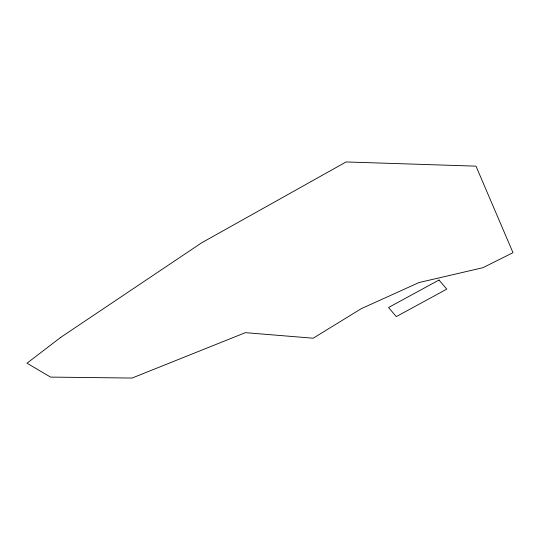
<?xml version="1.0" encoding="UTF-8"?>
<svg xmlns="http://www.w3.org/2000/svg" width="540" height="540" viewBox="0 0 540 540"><rect width="100%" height="100%" fill="white"/><g stroke="black" fill="none" stroke-linecap="round" stroke-linejoin="round"><path stroke-width="0.81" d="M60.689 337.392L27 363.211L50.558 377.102L132.084 378.047L245.349 332.667L313.207 338.209L361.327 308.651L418.986 282.555L482.868 267.712L513 252.673L475.997 166.151L346.093 161.953L201.569 242.858L60.689 337.392M439.02 280.017L388.544 307.51L396.299 316.615L446.776 289.116L439.02 280.017"/></g></svg>
